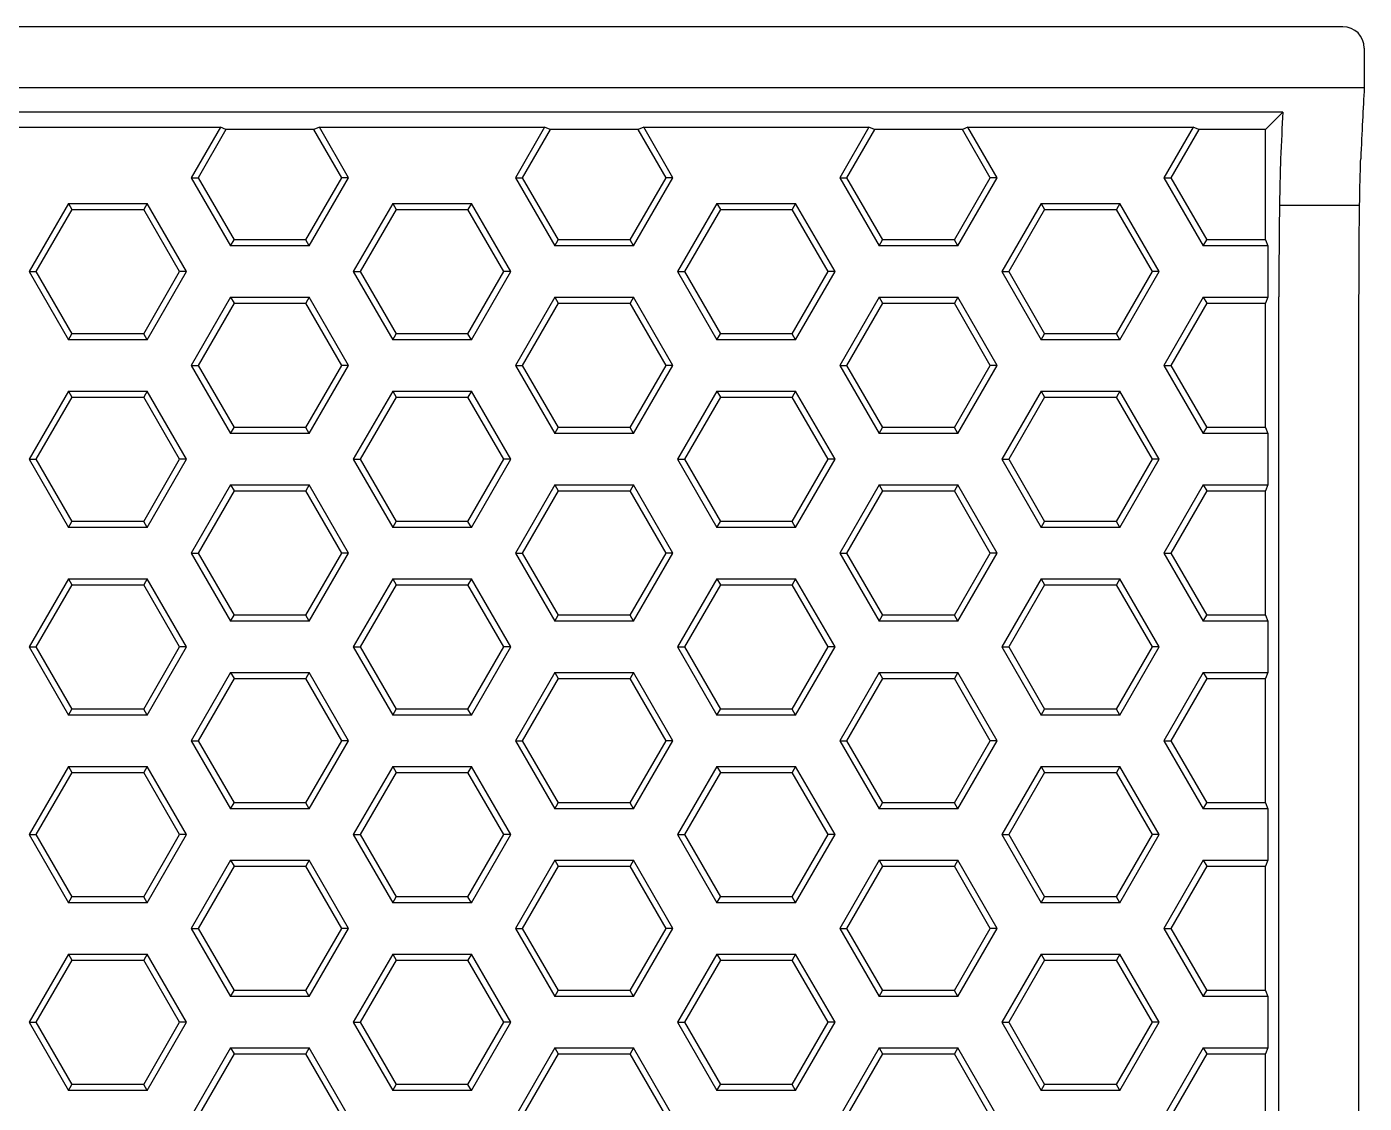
# Model space of a CAD drawing. Header units: inches. Extents: x 0.1 to 21.8, y 1.5 to 18.3.
# Drawn here: x 16.393 to 17.627, y 2.357 to 3.351 of the extents above; entities that cross this region are included whole.
import ezdxf

# ---------------------------------------------------------------- set-up
doc = ezdxf.new("R2010")
doc.units = ezdxf.units.IN
doc.header["$MEASUREMENT"] = 0
doc.layers.add('Honeycomb', color=7, linetype='Continuous', true_color=0xffffff)

msp = doc.modelspace()

# ---------------------------------------------------------------- linework, layer by layer
at = {"layer": 'Honeycomb', "color": 250, "linetype": 'Continuous'}
for p, q in [((17.607626, 3.350949), (5.753976, 3.350949)), ((17.627303, 3.331272), (17.627303, 3.294781)), ((5.734299, 3.294781), (17.627303, 3.294781)), ((17.55212, 3.27211), (16.25529, 3.27211)), ((17.55212, 3.27211), (17.536148, 3.256138)), ((16.364043, 3.258199), (16.571801, 3.258199)), ((16.571801, 3.258199), (16.54487, 3.211554)), ((16.576968, 3.256138), (16.551228, 3.211554)), ((16.576968, 3.256138), (16.571801, 3.258199)), ((16.658071, 3.256138), (16.576968, 3.256138)), ((16.663238, 3.258199), (16.658071, 3.256138)), ((16.683811, 3.211554), (16.658071, 3.256138)), ((16.690169, 3.211554), (16.663238, 3.258199)), ((16.663238, 3.258199), (16.870996, 3.258199)), ((16.870996, 3.258199), (16.844065, 3.211554)), ((16.876163, 3.256138), (16.850423, 3.211554)), ((16.876163, 3.256138), (16.870996, 3.258199)), ((16.957266, 3.256138), (16.876163, 3.256138)), ((16.962433, 3.258199), (16.957266, 3.256138)), ((16.983006, 3.211554), (16.957266, 3.256138)), ((16.989364, 3.211554), (16.962433, 3.258199)), ((16.962433, 3.258199), (17.170191, 3.258199)), ((17.170191, 3.258199), (17.14326, 3.211554)), ((17.175358, 3.256138), (17.149618, 3.211554)), ((17.175358, 3.256138), (17.170191, 3.258199)), ((17.256461, 3.256138), (17.175358, 3.256138)), ((17.261628, 3.258199), (17.256461, 3.256138)), ((17.282201, 3.211554), (17.256461, 3.256138)), ((17.288559, 3.211554), (17.261628, 3.258199)), ((17.261628, 3.258199), (17.469386, 3.258199)), ((17.469386, 3.258199), (17.442455, 3.211554)), ((17.474553, 3.256138), (17.448813, 3.211554)), ((17.474553, 3.256138), (17.469386, 3.258199)), ((17.536148, 3.256138), (17.474553, 3.256138)), ((17.536148, 3.154144), (17.536148, 3.256138)), ((16.54487, 3.211554), (16.581195, 3.148638)), ((16.54487, 3.211554), (16.551228, 3.211554)), ((16.551228, 3.211554), (16.584374, 3.154144)), ((16.650665, 3.154144), (16.683811, 3.211554)), ((16.653844, 3.148638), (16.690169, 3.211554)), ((16.690169, 3.211554), (16.683811, 3.211554)), ((16.844065, 3.211554), (16.88039, 3.148638)), ((16.844065, 3.211554), (16.850423, 3.211554)), ((16.850423, 3.211554), (16.883569, 3.154144)), ((16.949861, 3.154144), (16.983006, 3.211554)), ((16.953039, 3.148638), (16.989364, 3.211554)), ((16.989364, 3.211554), (16.983006, 3.211554)), ((17.14326, 3.211554), (17.179585, 3.148638)), ((17.14326, 3.211554), (17.149618, 3.211554)), ((17.149618, 3.211554), (17.182764, 3.154144)), ((17.249056, 3.154144), (17.282201, 3.211554)), ((17.252234, 3.148638), (17.288559, 3.211554)), ((17.288559, 3.211554), (17.282201, 3.211554)), ((17.442455, 3.211554), (17.47878, 3.148638)), ((17.442455, 3.211554), (17.448813, 3.211554)), ((17.448813, 3.211554), (17.481959, 3.154144)), ((16.431597, 3.187861), (16.395273, 3.124945)), ((16.431597, 3.187861), (16.434776, 3.182355)), ((16.431597, 3.187861), (16.504247, 3.187861)), ((16.504247, 3.187861), (16.501068, 3.182355)), ((16.540571, 3.124945), (16.504247, 3.187861)), ((16.730792, 3.187861), (16.694468, 3.124945)), ((16.730792, 3.187861), (16.733971, 3.182355)), ((16.730792, 3.187861), (16.803442, 3.187861)), ((16.803442, 3.187861), (16.800263, 3.182355)), ((16.839766, 3.124945), (16.803442, 3.187861)), ((17.029987, 3.187861), (16.993663, 3.124945)), ((17.029987, 3.187861), (17.033166, 3.182355)), ((17.029987, 3.187861), (17.102637, 3.187861)), ((17.102637, 3.187861), (17.099458, 3.182355)), ((17.138961, 3.124945), (17.102637, 3.187861)), ((17.329183, 3.187861), (17.292858, 3.124945)), ((17.329183, 3.187861), (17.332361, 3.182355)), ((17.329183, 3.187861), (17.401832, 3.187861)), ((17.401832, 3.187861), (17.398653, 3.182355)), ((17.438156, 3.124945), (17.401832, 3.187861)), ((17.623027, 3.185906), (17.549089, 3.185906)), ((16.434776, 3.182355), (16.40163, 3.124945)), ((16.434776, 3.182355), (16.501068, 3.182355)), ((16.534214, 3.124945), (16.501068, 3.182355)), ((16.733971, 3.182355), (16.700825, 3.124945)), ((16.733971, 3.182355), (16.800263, 3.182355)), ((16.833409, 3.124945), (16.800263, 3.182355)), ((17.033166, 3.182355), (17.00002, 3.124945)), ((17.033166, 3.182355), (17.099458, 3.182355)), ((17.132604, 3.124945), (17.099458, 3.182355)), ((17.332361, 3.182355), (17.299215, 3.124945)), ((17.332361, 3.182355), (17.398653, 3.182355)), ((17.431799, 3.124945), (17.398653, 3.182355)), ((16.581195, 3.148638), (16.584374, 3.154144)), ((16.653844, 3.148638), (16.581195, 3.148638)), ((16.650665, 3.154144), (16.584374, 3.154144)), ((16.653844, 3.148638), (16.650665, 3.154144)), ((16.88039, 3.148638), (16.883569, 3.154144)), ((16.953039, 3.148638), (16.88039, 3.148638)), ((16.949861, 3.154144), (16.883569, 3.154144)), ((16.953039, 3.148638), (16.949861, 3.154144)), ((17.179585, 3.148638), (17.182764, 3.154144)), ((17.252234, 3.148638), (17.179585, 3.148638)), ((17.249056, 3.154144), (17.182764, 3.154144)), ((17.252234, 3.148638), (17.249056, 3.154144)), ((17.47878, 3.148638), (17.481959, 3.154144)), ((17.53821, 3.148638), (17.47878, 3.148638)), ((17.536148, 3.154144), (17.481959, 3.154144)), ((17.536148, 3.154144), (17.53821, 3.148638)), ((17.53821, 3.148638), (17.53821, 3.101252)), ((16.395273, 3.124945), (16.431597, 3.062029)), ((16.395273, 3.124945), (16.40163, 3.124945)), ((16.40163, 3.124945), (16.434776, 3.067535)), ((16.501068, 3.067535), (16.534214, 3.124945)), ((16.504247, 3.062029), (16.540571, 3.124945)), ((16.540571, 3.124945), (16.534214, 3.124945)), ((16.694468, 3.124945), (16.730792, 3.062029)), ((16.694468, 3.124945), (16.700825, 3.124945)), ((16.700825, 3.124945), (16.733971, 3.067535)), ((16.800263, 3.067535), (16.833409, 3.124945)), ((16.803442, 3.062029), (16.839766, 3.124945)), ((16.839766, 3.124945), (16.833409, 3.124945)), ((16.993663, 3.124945), (17.029987, 3.062029)), ((16.993663, 3.124945), (17.00002, 3.124945)), ((17.00002, 3.124945), (17.033166, 3.067535)), ((17.099458, 3.067535), (17.132604, 3.124945)), ((17.102637, 3.062029), (17.138961, 3.124945)), ((17.138961, 3.124945), (17.132604, 3.124945)), ((17.292858, 3.124945), (17.329183, 3.062029)), ((17.292858, 3.124945), (17.299215, 3.124945)), ((17.299215, 3.124945), (17.332361, 3.067535)), ((17.398653, 3.067535), (17.431799, 3.124945)), ((17.401832, 3.062029), (17.438156, 3.124945)), ((17.438156, 3.124945), (17.431799, 3.124945)), ((16.581195, 3.101252), (16.54487, 3.038336)), ((16.581195, 3.101252), (16.584374, 3.095746)), ((16.581195, 3.101252), (16.653844, 3.101252)), ((16.653844, 3.101252), (16.650665, 3.095746)), ((16.690169, 3.038336), (16.653844, 3.101252)), ((16.88039, 3.101252), (16.844065, 3.038336)), ((16.88039, 3.101252), (16.883569, 3.095746)), ((16.88039, 3.101252), (16.953039, 3.101252)), ((16.953039, 3.101252), (16.949861, 3.095746)), ((16.989364, 3.038336), (16.953039, 3.101252)), ((17.179585, 3.101252), (17.14326, 3.038336)), ((17.179585, 3.101252), (17.182764, 3.095746)), ((17.179585, 3.101252), (17.252234, 3.101252)), ((17.252234, 3.101252), (17.249056, 3.095746)), ((17.288559, 3.038336), (17.252234, 3.101252)), ((17.47878, 3.101252), (17.442455, 3.038336)), ((17.47878, 3.101252), (17.481959, 3.095746)), ((17.47878, 3.101252), (17.53821, 3.101252)), ((17.53821, 3.101252), (17.536148, 3.095746)), ((17.548519, 1.762377), (17.548519, 3.101767)), ((17.622458, 1.762377), (17.622458, 3.101767)), ((16.584374, 3.095746), (16.551228, 3.038336)), ((16.584374, 3.095746), (16.650665, 3.095746)), ((16.683811, 3.038336), (16.650665, 3.095746)), ((16.883569, 3.095746), (16.850423, 3.038336)), ((16.883569, 3.095746), (16.949861, 3.095746)), ((16.983006, 3.038336), (16.949861, 3.095746)), ((17.182764, 3.095746), (17.149618, 3.038336)), ((17.182764, 3.095746), (17.249056, 3.095746)), ((17.282201, 3.038336), (17.249056, 3.095746)), ((17.481959, 3.095746), (17.448813, 3.038336)), ((17.481959, 3.095746), (17.536148, 3.095746)), ((17.536148, 2.980925), (17.536148, 3.095746)), ((16.431597, 3.062029), (16.434776, 3.067535)), ((16.504247, 3.062029), (16.431597, 3.062029)), ((16.501068, 3.067535), (16.434776, 3.067535)), ((16.504247, 3.062029), (16.501068, 3.067535)), ((16.730792, 3.062029), (16.733971, 3.067535)), ((16.803442, 3.062029), (16.730792, 3.062029)), ((16.800263, 3.067535), (16.733971, 3.067535)), ((16.803442, 3.062029), (16.800263, 3.067535)), ((17.029987, 3.062029), (17.033166, 3.067535)), ((17.102637, 3.062029), (17.029987, 3.062029)), ((17.099458, 3.067535), (17.033166, 3.067535)), ((17.102637, 3.062029), (17.099458, 3.067535)), ((17.329183, 3.062029), (17.332361, 3.067535)), ((17.401832, 3.062029), (17.329183, 3.062029)), ((17.398653, 3.067535), (17.332361, 3.067535)), ((17.401832, 3.062029), (17.398653, 3.067535)), ((16.54487, 3.038336), (16.581195, 2.97542)), ((16.54487, 3.038336), (16.551228, 3.038336)), ((16.551228, 3.038336), (16.584374, 2.980925)), ((16.650665, 2.980925), (16.683811, 3.038336)), ((16.653844, 2.97542), (16.690169, 3.038336)), ((16.690169, 3.038336), (16.683811, 3.038336)), ((16.844065, 3.038336), (16.88039, 2.97542)), ((16.844065, 3.038336), (16.850423, 3.038336)), ((16.850423, 3.038336), (16.883569, 2.980925)), ((16.949861, 2.980925), (16.983006, 3.038336)), ((16.953039, 2.97542), (16.989364, 3.038336)), ((16.989364, 3.038336), (16.983006, 3.038336)), ((17.14326, 3.038336), (17.179585, 2.97542)), ((17.14326, 3.038336), (17.149618, 3.038336)), ((17.149618, 3.038336), (17.182764, 2.980925)), ((17.249056, 2.980925), (17.282201, 3.038336)), ((17.252234, 2.97542), (17.288559, 3.038336)), ((17.288559, 3.038336), (17.282201, 3.038336)), ((17.442455, 3.038336), (17.47878, 2.97542)), ((17.442455, 3.038336), (17.448813, 3.038336)), ((17.448813, 3.038336), (17.481959, 2.980925)), ((16.431597, 3.014643), (16.395273, 2.951727)), ((16.431597, 3.014643), (16.434776, 3.009137)), ((16.431597, 3.014643), (16.504247, 3.014643)), ((16.504247, 3.014643), (16.501068, 3.009137)), ((16.540571, 2.951727), (16.504247, 3.014643)), ((16.730792, 3.014643), (16.694468, 2.951727)), ((16.730792, 3.014643), (16.733971, 3.009137)), ((16.730792, 3.014643), (16.803442, 3.014643)), ((16.803442, 3.014643), (16.800263, 3.009137)), ((16.839766, 2.951727), (16.803442, 3.014643)), ((17.029987, 3.014643), (16.993663, 2.951727)), ((17.029987, 3.014643), (17.033166, 3.009137)), ((17.029987, 3.014643), (17.102637, 3.014643)), ((17.102637, 3.014643), (17.099458, 3.009137)), ((17.138961, 2.951727), (17.102637, 3.014643)), ((17.329183, 3.014643), (17.292858, 2.951727)), ((17.329183, 3.014643), (17.332361, 3.009137)), ((17.329183, 3.014643), (17.401832, 3.014643)), ((17.401832, 3.014643), (17.398653, 3.009137)), ((17.438156, 2.951727), (17.401832, 3.014643)), ((16.434776, 3.009137), (16.40163, 2.951727)), ((16.434776, 3.009137), (16.501068, 3.009137)), ((16.534214, 2.951727), (16.501068, 3.009137)), ((16.733971, 3.009137), (16.700825, 2.951727)), ((16.733971, 3.009137), (16.800263, 3.009137)), ((16.833409, 2.951727), (16.800263, 3.009137)), ((17.033166, 3.009137), (17.00002, 2.951727)), ((17.033166, 3.009137), (17.099458, 3.009137)), ((17.132604, 2.951727), (17.099458, 3.009137)), ((17.332361, 3.009137), (17.299215, 2.951727)), ((17.332361, 3.009137), (17.398653, 3.009137)), ((17.431799, 2.951727), (17.398653, 3.009137)), ((16.581195, 2.97542), (16.584374, 2.980925)), ((16.653844, 2.97542), (16.581195, 2.97542)), ((16.650665, 2.980925), (16.584374, 2.980925)), ((16.653844, 2.97542), (16.650665, 2.980925)), ((16.88039, 2.97542), (16.883569, 2.980925)), ((16.953039, 2.97542), (16.88039, 2.97542)), ((16.949861, 2.980925), (16.883569, 2.980925)), ((16.953039, 2.97542), (16.949861, 2.980925)), ((17.179585, 2.97542), (17.182764, 2.980925)), ((17.252234, 2.97542), (17.179585, 2.97542)), ((17.249056, 2.980925), (17.182764, 2.980925)), ((17.252234, 2.97542), (17.249056, 2.980925)), ((17.47878, 2.97542), (17.481959, 2.980925)), ((17.53821, 2.97542), (17.47878, 2.97542)), ((17.536148, 2.980925), (17.481959, 2.980925)), ((17.536148, 2.980925), (17.53821, 2.97542)), ((17.53821, 2.97542), (17.53821, 2.928034)), ((16.395273, 2.951727), (16.431597, 2.888811)), ((16.395273, 2.951727), (16.40163, 2.951727)), ((16.40163, 2.951727), (16.434776, 2.894316)), ((16.501068, 2.894316), (16.534214, 2.951727)), ((16.504247, 2.888811), (16.540571, 2.951727)), ((16.540571, 2.951727), (16.534214, 2.951727)), ((16.694468, 2.951727), (16.730792, 2.888811)), ((16.694468, 2.951727), (16.700825, 2.951727)), ((16.700825, 2.951727), (16.733971, 2.894316)), ((16.800263, 2.894316), (16.833409, 2.951727)), ((16.803442, 2.888811), (16.839766, 2.951727)), ((16.839766, 2.951727), (16.833409, 2.951727)), ((16.993663, 2.951727), (17.029987, 2.888811)), ((16.993663, 2.951727), (17.00002, 2.951727)), ((17.00002, 2.951727), (17.033166, 2.894316)), ((17.099458, 2.894316), (17.132604, 2.951727)), ((17.102637, 2.888811), (17.138961, 2.951727)), ((17.138961, 2.951727), (17.132604, 2.951727)), ((17.292858, 2.951727), (17.329183, 2.888811)), ((17.292858, 2.951727), (17.299215, 2.951727)), ((17.299215, 2.951727), (17.332361, 2.894316)), ((17.398653, 2.894316), (17.431799, 2.951727)), ((17.401832, 2.888811), (17.438156, 2.951727)), ((17.438156, 2.951727), (17.431799, 2.951727)), ((16.581195, 2.928034), (16.54487, 2.865118)), ((16.581195, 2.928034), (16.584374, 2.922528)), ((16.581195, 2.928034), (16.653844, 2.928034)), ((16.653844, 2.928034), (16.650665, 2.922528)), ((16.690169, 2.865118), (16.653844, 2.928034)), ((16.88039, 2.928034), (16.844065, 2.865118)), ((16.88039, 2.928034), (16.883569, 2.922528)), ((16.88039, 2.928034), (16.953039, 2.928034)), ((16.953039, 2.928034), (16.949861, 2.922528)), ((16.989364, 2.865118), (16.953039, 2.928034)), ((17.179585, 2.928034), (17.14326, 2.865118)), ((17.179585, 2.928034), (17.182764, 2.922528)), ((17.179585, 2.928034), (17.252234, 2.928034)), ((17.252234, 2.928034), (17.249056, 2.922528)), ((17.288559, 2.865118), (17.252234, 2.928034)), ((17.47878, 2.928034), (17.442455, 2.865118)), ((17.47878, 2.928034), (17.481959, 2.922528)), ((17.47878, 2.928034), (17.53821, 2.928034)), ((17.53821, 2.928034), (17.536148, 2.922528)), ((16.584374, 2.922528), (16.551228, 2.865118)), ((16.584374, 2.922528), (16.650665, 2.922528)), ((16.683811, 2.865118), (16.650665, 2.922528)), ((16.883569, 2.922528), (16.850423, 2.865118)), ((16.883569, 2.922528), (16.949861, 2.922528)), ((16.983006, 2.865118), (16.949861, 2.922528)), ((17.182764, 2.922528), (17.149618, 2.865118)), ((17.182764, 2.922528), (17.249056, 2.922528)), ((17.282201, 2.865118), (17.249056, 2.922528)), ((17.481959, 2.922528), (17.448813, 2.865118)), ((17.481959, 2.922528), (17.536148, 2.922528)), ((17.536148, 2.807707), (17.536148, 2.922528)), ((16.431597, 2.888811), (16.434776, 2.894316)), ((16.504247, 2.888811), (16.431597, 2.888811)), ((16.501068, 2.894316), (16.434776, 2.894316)), ((16.504247, 2.888811), (16.501068, 2.894316)), ((16.730792, 2.888811), (16.733971, 2.894316)), ((16.803442, 2.888811), (16.730792, 2.888811)), ((16.800263, 2.894316), (16.733971, 2.894316)), ((16.803442, 2.888811), (16.800263, 2.894316)), ((17.029987, 2.888811), (17.033166, 2.894316)), ((17.102637, 2.888811), (17.029987, 2.888811)), ((17.099458, 2.894316), (17.033166, 2.894316)), ((17.102637, 2.888811), (17.099458, 2.894316)), ((17.329183, 2.888811), (17.332361, 2.894316)), ((17.401832, 2.888811), (17.329183, 2.888811)), ((17.398653, 2.894316), (17.332361, 2.894316)), ((17.401832, 2.888811), (17.398653, 2.894316)), ((16.54487, 2.865118), (16.581195, 2.802202)), ((16.54487, 2.865118), (16.551228, 2.865118)), ((16.551228, 2.865118), (16.584374, 2.807707)), ((16.650665, 2.807707), (16.683811, 2.865118)), ((16.653844, 2.802202), (16.690169, 2.865118)), ((16.690169, 2.865118), (16.683811, 2.865118)), ((16.844065, 2.865118), (16.88039, 2.802202)), ((16.844065, 2.865118), (16.850423, 2.865118)), ((16.850423, 2.865118), (16.883569, 2.807707)), ((16.949861, 2.807707), (16.983006, 2.865118)), ((16.953039, 2.802202), (16.989364, 2.865118)), ((16.989364, 2.865118), (16.983006, 2.865118)), ((17.14326, 2.865118), (17.179585, 2.802202)), ((17.14326, 2.865118), (17.149618, 2.865118)), ((17.149618, 2.865118), (17.182764, 2.807707)), ((17.249056, 2.807707), (17.282201, 2.865118)), ((17.252234, 2.802202), (17.288559, 2.865118)), ((17.288559, 2.865118), (17.282201, 2.865118)), ((17.442455, 2.865118), (17.47878, 2.802202)), ((17.442455, 2.865118), (17.448813, 2.865118)), ((17.448813, 2.865118), (17.481959, 2.807707)), ((16.431597, 2.841425), (16.395273, 2.778509)), ((16.431597, 2.841425), (16.434776, 2.835919)), ((16.431597, 2.841425), (16.504247, 2.841425)), ((16.504247, 2.841425), (16.501068, 2.835919)), ((16.540571, 2.778509), (16.504247, 2.841425)), ((16.730792, 2.841425), (16.694468, 2.778509)), ((16.730792, 2.841425), (16.733971, 2.835919)), ((16.730792, 2.841425), (16.803442, 2.841425)), ((16.803442, 2.841425), (16.800263, 2.835919)), ((16.839766, 2.778509), (16.803442, 2.841425)), ((17.029987, 2.841425), (16.993663, 2.778509)), ((17.029987, 2.841425), (17.033166, 2.835919)), ((17.029987, 2.841425), (17.102637, 2.841425)), ((17.102637, 2.841425), (17.099458, 2.835919)), ((17.138961, 2.778509), (17.102637, 2.841425)), ((17.329183, 2.841425), (17.292858, 2.778509)), ((17.329183, 2.841425), (17.332361, 2.835919)), ((17.329183, 2.841425), (17.401832, 2.841425)), ((17.401832, 2.841425), (17.398653, 2.835919)), ((17.438156, 2.778509), (17.401832, 2.841425)), ((16.434776, 2.835919), (16.40163, 2.778509)), ((16.434776, 2.835919), (16.501068, 2.835919)), ((16.534214, 2.778509), (16.501068, 2.835919)), ((16.733971, 2.835919), (16.700825, 2.778509)), ((16.733971, 2.835919), (16.800263, 2.835919)), ((16.833409, 2.778509), (16.800263, 2.835919)), ((17.033166, 2.835919), (17.00002, 2.778509)), ((17.033166, 2.835919), (17.099458, 2.835919)), ((17.132604, 2.778509), (17.099458, 2.835919)), ((17.332361, 2.835919), (17.299215, 2.778509)), ((17.332361, 2.835919), (17.398653, 2.835919)), ((17.431799, 2.778509), (17.398653, 2.835919)), ((16.581195, 2.802202), (16.584374, 2.807707)), ((16.653844, 2.802202), (16.581195, 2.802202)), ((16.650665, 2.807707), (16.584374, 2.807707)), ((16.653844, 2.802202), (16.650665, 2.807707)), ((16.88039, 2.802202), (16.883569, 2.807707)), ((16.953039, 2.802202), (16.88039, 2.802202)), ((16.949861, 2.807707), (16.883569, 2.807707)), ((16.953039, 2.802202), (16.949861, 2.807707)), ((17.179585, 2.802202), (17.182764, 2.807707)), ((17.252234, 2.802202), (17.179585, 2.802202)), ((17.249056, 2.807707), (17.182764, 2.807707)), ((17.252234, 2.802202), (17.249056, 2.807707)), ((17.47878, 2.802202), (17.481959, 2.807707)), ((17.53821, 2.802202), (17.47878, 2.802202)), ((17.536148, 2.807707), (17.481959, 2.807707)), ((17.536148, 2.807707), (17.53821, 2.802202)), ((17.53821, 2.802202), (17.53821, 2.754816)), ((16.395273, 2.778509), (16.431597, 2.715592)), ((16.395273, 2.778509), (16.40163, 2.778509)), ((16.40163, 2.778509), (16.434776, 2.721098)), ((16.501068, 2.721098), (16.534214, 2.778509)), ((16.504247, 2.715592), (16.540571, 2.778509)), ((16.540571, 2.778509), (16.534214, 2.778509)), ((16.694468, 2.778509), (16.730792, 2.715592)), ((16.694468, 2.778509), (16.700825, 2.778509)), ((16.700825, 2.778509), (16.733971, 2.721098)), ((16.800263, 2.721098), (16.833409, 2.778509)), ((16.803442, 2.715592), (16.839766, 2.778509)), ((16.839766, 2.778509), (16.833409, 2.778509)), ((16.993663, 2.778509), (17.029987, 2.715592)), ((16.993663, 2.778509), (17.00002, 2.778509)), ((17.00002, 2.778509), (17.033166, 2.721098)), ((17.099458, 2.721098), (17.132604, 2.778509)), ((17.102637, 2.715592), (17.138961, 2.778509)), ((17.138961, 2.778509), (17.132604, 2.778509)), ((17.292858, 2.778509), (17.329183, 2.715592)), ((17.292858, 2.778509), (17.299215, 2.778509)), ((17.299215, 2.778509), (17.332361, 2.721098)), ((17.398653, 2.721098), (17.431799, 2.778509)), ((17.401832, 2.715592), (17.438156, 2.778509)), ((17.438156, 2.778509), (17.431799, 2.778509)), ((16.581195, 2.754816), (16.54487, 2.691899)), ((16.581195, 2.754816), (16.584374, 2.74931)), ((16.581195, 2.754816), (16.653844, 2.754816)), ((16.653844, 2.754816), (16.650665, 2.74931)), ((16.690169, 2.691899), (16.653844, 2.754816)), ((16.88039, 2.754816), (16.844065, 2.691899)), ((16.88039, 2.754816), (16.883569, 2.74931)), ((16.88039, 2.754816), (16.953039, 2.754816)), ((16.953039, 2.754816), (16.949861, 2.74931)), ((16.989364, 2.691899), (16.953039, 2.754816)), ((17.179585, 2.754816), (17.14326, 2.691899)), ((17.179585, 2.754816), (17.182764, 2.74931)), ((17.179585, 2.754816), (17.252234, 2.754816)), ((17.252234, 2.754816), (17.249056, 2.74931)), ((17.288559, 2.691899), (17.252234, 2.754816)), ((17.47878, 2.754816), (17.442455, 2.691899)), ((17.47878, 2.754816), (17.481959, 2.74931)), ((17.47878, 2.754816), (17.53821, 2.754816)), ((17.53821, 2.754816), (17.536148, 2.74931)), ((16.584374, 2.74931), (16.551228, 2.691899)), ((16.584374, 2.74931), (16.650665, 2.74931)), ((16.683811, 2.691899), (16.650665, 2.74931)), ((16.883569, 2.74931), (16.850423, 2.691899)), ((16.883569, 2.74931), (16.949861, 2.74931)), ((16.983006, 2.691899), (16.949861, 2.74931)), ((17.182764, 2.74931), (17.149618, 2.691899)), ((17.182764, 2.74931), (17.249056, 2.74931)), ((17.282201, 2.691899), (17.249056, 2.74931)), ((17.481959, 2.74931), (17.448813, 2.691899)), ((17.481959, 2.74931), (17.536148, 2.74931)), ((17.536148, 2.634489), (17.536148, 2.74931)), ((16.431597, 2.715592), (16.434776, 2.721098)), ((16.504247, 2.715592), (16.431597, 2.715592)), ((16.501068, 2.721098), (16.434776, 2.721098)), ((16.504247, 2.715592), (16.501068, 2.721098)), ((16.730792, 2.715592), (16.733971, 2.721098)), ((16.803442, 2.715592), (16.730792, 2.715592)), ((16.800263, 2.721098), (16.733971, 2.721098)), ((16.803442, 2.715592), (16.800263, 2.721098)), ((17.029987, 2.715592), (17.033166, 2.721098)), ((17.102637, 2.715592), (17.029987, 2.715592)), ((17.099458, 2.721098), (17.033166, 2.721098)), ((17.102637, 2.715592), (17.099458, 2.721098)), ((17.329183, 2.715592), (17.332361, 2.721098)), ((17.401832, 2.715592), (17.329183, 2.715592)), ((17.398653, 2.721098), (17.332361, 2.721098)), ((17.401832, 2.715592), (17.398653, 2.721098)), ((16.54487, 2.691899), (16.581195, 2.628983)), ((16.54487, 2.691899), (16.551228, 2.691899)), ((16.551228, 2.691899), (16.584374, 2.634489)), ((16.650665, 2.634489), (16.683811, 2.691899)), ((16.653844, 2.628983), (16.690169, 2.691899)), ((16.690169, 2.691899), (16.683811, 2.691899)), ((16.844065, 2.691899), (16.88039, 2.628983)), ((16.844065, 2.691899), (16.850423, 2.691899)), ((16.850423, 2.691899), (16.883569, 2.634489)), ((16.949861, 2.634489), (16.983006, 2.691899)), ((16.953039, 2.628983), (16.989364, 2.691899)), ((16.989364, 2.691899), (16.983006, 2.691899)), ((17.14326, 2.691899), (17.179585, 2.628983)), ((17.14326, 2.691899), (17.149618, 2.691899)), ((17.149618, 2.691899), (17.182764, 2.634489)), ((17.249056, 2.634489), (17.282201, 2.691899)), ((17.252234, 2.628983), (17.288559, 2.691899)), ((17.288559, 2.691899), (17.282201, 2.691899)), ((17.442455, 2.691899), (17.47878, 2.628983)), ((17.442455, 2.691899), (17.448813, 2.691899)), ((17.448813, 2.691899), (17.481959, 2.634489)), ((16.431597, 2.668206), (16.395273, 2.60529)), ((16.431597, 2.668206), (16.434776, 2.662701)), ((16.431597, 2.668206), (16.504247, 2.668206)), ((16.504247, 2.668206), (16.501068, 2.662701)), ((16.540571, 2.60529), (16.504247, 2.668206)), ((16.730792, 2.668206), (16.694468, 2.60529)), ((16.730792, 2.668206), (16.733971, 2.662701)), ((16.730792, 2.668206), (16.803442, 2.668206)), ((16.803442, 2.668206), (16.800263, 2.662701)), ((16.839766, 2.60529), (16.803442, 2.668206)), ((17.029987, 2.668206), (16.993663, 2.60529)), ((17.029987, 2.668206), (17.033166, 2.662701)), ((17.029987, 2.668206), (17.102637, 2.668206)), ((17.102637, 2.668206), (17.099458, 2.662701)), ((17.138961, 2.60529), (17.102637, 2.668206)), ((17.329183, 2.668206), (17.292858, 2.60529)), ((17.329183, 2.668206), (17.332361, 2.662701)), ((17.329183, 2.668206), (17.401832, 2.668206)), ((17.401832, 2.668206), (17.398653, 2.662701)), ((17.438156, 2.60529), (17.401832, 2.668206)), ((16.434776, 2.662701), (16.40163, 2.60529)), ((16.434776, 2.662701), (16.501068, 2.662701)), ((16.534214, 2.60529), (16.501068, 2.662701)), ((16.733971, 2.662701), (16.700825, 2.60529)), ((16.733971, 2.662701), (16.800263, 2.662701)), ((16.833409, 2.60529), (16.800263, 2.662701)), ((17.033166, 2.662701), (17.00002, 2.60529)), ((17.033166, 2.662701), (17.099458, 2.662701)), ((17.132604, 2.60529), (17.099458, 2.662701)), ((17.332361, 2.662701), (17.299215, 2.60529)), ((17.332361, 2.662701), (17.398653, 2.662701)), ((17.431799, 2.60529), (17.398653, 2.662701)), ((16.581195, 2.628983), (16.584374, 2.634489)), ((16.653844, 2.628983), (16.581195, 2.628983)), ((16.650665, 2.634489), (16.584374, 2.634489)), ((16.653844, 2.628983), (16.650665, 2.634489)), ((16.88039, 2.628983), (16.883569, 2.634489)), ((16.953039, 2.628983), (16.88039, 2.628983)), ((16.949861, 2.634489), (16.883569, 2.634489)), ((16.953039, 2.628983), (16.949861, 2.634489)), ((17.179585, 2.628983), (17.182764, 2.634489)), ((17.252234, 2.628983), (17.179585, 2.628983)), ((17.249056, 2.634489), (17.182764, 2.634489)), ((17.252234, 2.628983), (17.249056, 2.634489)), ((17.47878, 2.628983), (17.481959, 2.634489)), ((17.53821, 2.628983), (17.47878, 2.628983)), ((17.536148, 2.634489), (17.481959, 2.634489)), ((17.536148, 2.634489), (17.53821, 2.628983)), ((17.53821, 2.628983), (17.53821, 2.581597)), ((16.395273, 2.60529), (16.431597, 2.542374)), ((16.395273, 2.60529), (16.40163, 2.60529)), ((16.40163, 2.60529), (16.434776, 2.54788)), ((16.501068, 2.54788), (16.534214, 2.60529)), ((16.504247, 2.542374), (16.540571, 2.60529)), ((16.540571, 2.60529), (16.534214, 2.60529)), ((16.694468, 2.60529), (16.730792, 2.542374)), ((16.694468, 2.60529), (16.700825, 2.60529)), ((16.700825, 2.60529), (16.733971, 2.54788)), ((16.800263, 2.54788), (16.833409, 2.60529)), ((16.803442, 2.542374), (16.839766, 2.60529)), ((16.839766, 2.60529), (16.833409, 2.60529)), ((16.993663, 2.60529), (17.029987, 2.542374)), ((16.993663, 2.60529), (17.00002, 2.60529)), ((17.00002, 2.60529), (17.033166, 2.54788)), ((17.099458, 2.54788), (17.132604, 2.60529)), ((17.102637, 2.542374), (17.138961, 2.60529)), ((17.138961, 2.60529), (17.132604, 2.60529)), ((17.292858, 2.60529), (17.329183, 2.542374)), ((17.292858, 2.60529), (17.299215, 2.60529)), ((17.299215, 2.60529), (17.332361, 2.54788)), ((17.398653, 2.54788), (17.431799, 2.60529)), ((17.401832, 2.542374), (17.438156, 2.60529)), ((17.438156, 2.60529), (17.431799, 2.60529)), ((16.581195, 2.581597), (16.54487, 2.518681)), ((16.581195, 2.581597), (16.584374, 2.576092)), ((16.581195, 2.581597), (16.653844, 2.581597)), ((16.653844, 2.581597), (16.650665, 2.576092)), ((16.690169, 2.518681), (16.653844, 2.581597)), ((16.88039, 2.581597), (16.844065, 2.518681)), ((16.88039, 2.581597), (16.883569, 2.576092)), ((16.88039, 2.581597), (16.953039, 2.581597)), ((16.953039, 2.581597), (16.949861, 2.576092)), ((16.989364, 2.518681), (16.953039, 2.581597)), ((17.179585, 2.581597), (17.14326, 2.518681)), ((17.179585, 2.581597), (17.182764, 2.576092)), ((17.179585, 2.581597), (17.252234, 2.581597)), ((17.252234, 2.581597), (17.249056, 2.576092)), ((17.288559, 2.518681), (17.252234, 2.581597)), ((17.47878, 2.581597), (17.442455, 2.518681)), ((17.47878, 2.581597), (17.481959, 2.576092)), ((17.47878, 2.581597), (17.53821, 2.581597)), ((17.53821, 2.581597), (17.536148, 2.576092)), ((16.584374, 2.576092), (16.551228, 2.518681)), ((16.584374, 2.576092), (16.650665, 2.576092)), ((16.683811, 2.518681), (16.650665, 2.576092)), ((16.883569, 2.576092), (16.850423, 2.518681)), ((16.883569, 2.576092), (16.949861, 2.576092)), ((16.983006, 2.518681), (16.949861, 2.576092)), ((17.182764, 2.576092), (17.149618, 2.518681)), ((17.182764, 2.576092), (17.249056, 2.576092)), ((17.282201, 2.518681), (17.249056, 2.576092)), ((17.481959, 2.576092), (17.448813, 2.518681)), ((17.481959, 2.576092), (17.536148, 2.576092)), ((17.536148, 2.461271), (17.536148, 2.576092)), ((16.431597, 2.542374), (16.434776, 2.54788)), ((16.501068, 2.54788), (16.434776, 2.54788)), ((16.504247, 2.542374), (16.501068, 2.54788)), ((16.730792, 2.542374), (16.733971, 2.54788)), ((16.800263, 2.54788), (16.733971, 2.54788)), ((16.803442, 2.542374), (16.800263, 2.54788)), ((17.029987, 2.542374), (17.033166, 2.54788)), ((17.099458, 2.54788), (17.033166, 2.54788)), ((17.102637, 2.542374), (17.099458, 2.54788)), ((17.329183, 2.542374), (17.332361, 2.54788)), ((17.398653, 2.54788), (17.332361, 2.54788)), ((17.401832, 2.542374), (17.398653, 2.54788)), ((16.504247, 2.542374), (16.431597, 2.542374)), ((16.803442, 2.542374), (16.730792, 2.542374)), ((17.102637, 2.542374), (17.029987, 2.542374)), ((17.401832, 2.542374), (17.329183, 2.542374)), ((16.54487, 2.518681), (16.581195, 2.455765)), ((16.54487, 2.518681), (16.551228, 2.518681)), ((16.551228, 2.518681), (16.584374, 2.461271)), ((16.650665, 2.461271), (16.683811, 2.518681)), ((16.653844, 2.455765), (16.690169, 2.518681)), ((16.690169, 2.518681), (16.683811, 2.518681)), ((16.844065, 2.518681), (16.88039, 2.455765)), ((16.844065, 2.518681), (16.850423, 2.518681)), ((16.850423, 2.518681), (16.883569, 2.461271)), ((16.949861, 2.461271), (16.983006, 2.518681)), ((16.953039, 2.455765), (16.989364, 2.518681)), ((16.989364, 2.518681), (16.983006, 2.518681)), ((17.14326, 2.518681), (17.179585, 2.455765)), ((17.14326, 2.518681), (17.149618, 2.518681)), ((17.149618, 2.518681), (17.182764, 2.461271)), ((17.249056, 2.461271), (17.282201, 2.518681)), ((17.252234, 2.455765), (17.288559, 2.518681)), ((17.288559, 2.518681), (17.282201, 2.518681)), ((17.442455, 2.518681), (17.47878, 2.455765)), ((17.442455, 2.518681), (17.448813, 2.518681)), ((17.448813, 2.518681), (17.481959, 2.461271)), ((16.431597, 2.494988), (16.395273, 2.432072)), ((16.431597, 2.494988), (16.434776, 2.489483)), ((16.431597, 2.494988), (16.504247, 2.494988)), ((16.504247, 2.494988), (16.501068, 2.489483)), ((16.540571, 2.432072), (16.504247, 2.494988)), ((16.730792, 2.494988), (16.694468, 2.432072)), ((16.730792, 2.494988), (16.733971, 2.489483)), ((16.730792, 2.494988), (16.803442, 2.494988)), ((16.803442, 2.494988), (16.800263, 2.489483)), ((16.839766, 2.432072), (16.803442, 2.494988)), ((17.029987, 2.494988), (16.993663, 2.432072)), ((17.029987, 2.494988), (17.033166, 2.489483)), ((17.029987, 2.494988), (17.102637, 2.494988)), ((17.102637, 2.494988), (17.099458, 2.489483)), ((17.138961, 2.432072), (17.102637, 2.494988)), ((17.329183, 2.494988), (17.292858, 2.432072)), ((17.329183, 2.494988), (17.332361, 2.489483)), ((17.329183, 2.494988), (17.401832, 2.494988)), ((17.401832, 2.494988), (17.398653, 2.489483)), ((17.438156, 2.432072), (17.401832, 2.494988)), ((16.434776, 2.489483), (16.40163, 2.432072)), ((16.434776, 2.489483), (16.501068, 2.489483)), ((16.534214, 2.432072), (16.501068, 2.489483)), ((16.733971, 2.489483), (16.700825, 2.432072)), ((16.733971, 2.489483), (16.800263, 2.489483)), ((16.833409, 2.432072), (16.800263, 2.489483)), ((17.033166, 2.489483), (17.00002, 2.432072)), ((17.033166, 2.489483), (17.099458, 2.489483)), ((17.132604, 2.432072), (17.099458, 2.489483)), ((17.332361, 2.489483), (17.299215, 2.432072)), ((17.332361, 2.489483), (17.398653, 2.489483)), ((17.431799, 2.432072), (17.398653, 2.489483)), ((16.581195, 2.455765), (16.584374, 2.461271)), ((16.650665, 2.461271), (16.584374, 2.461271)), ((16.653844, 2.455765), (16.650665, 2.461271)), ((16.88039, 2.455765), (16.883569, 2.461271)), ((16.949861, 2.461271), (16.883569, 2.461271)), ((16.953039, 2.455765), (16.949861, 2.461271)), ((17.179585, 2.455765), (17.182764, 2.461271)), ((17.249056, 2.461271), (17.182764, 2.461271)), ((17.252234, 2.455765), (17.249056, 2.461271)), ((17.47878, 2.455765), (17.481959, 2.461271)), ((17.536148, 2.461271), (17.481959, 2.461271)), ((17.536148, 2.461271), (17.53821, 2.455765)), ((16.653844, 2.455765), (16.581195, 2.455765)), ((16.953039, 2.455765), (16.88039, 2.455765)), ((17.252234, 2.455765), (17.179585, 2.455765)), ((17.53821, 2.455765), (17.47878, 2.455765)), ((17.53821, 2.455765), (17.53821, 2.408379)), ((16.395273, 2.432072), (16.431597, 2.369156)), ((16.395273, 2.432072), (16.40163, 2.432072)), ((16.40163, 2.432072), (16.434776, 2.374662)), ((16.501068, 2.374662), (16.534214, 2.432072)), ((16.504247, 2.369156), (16.540571, 2.432072)), ((16.540571, 2.432072), (16.534214, 2.432072)), ((16.694468, 2.432072), (16.730792, 2.369156)), ((16.694468, 2.432072), (16.700825, 2.432072)), ((16.700825, 2.432072), (16.733971, 2.374662)), ((16.800263, 2.374662), (16.833409, 2.432072)), ((16.803442, 2.369156), (16.839766, 2.432072)), ((16.839766, 2.432072), (16.833409, 2.432072)), ((16.993663, 2.432072), (17.029987, 2.369156)), ((16.993663, 2.432072), (17.00002, 2.432072)), ((17.00002, 2.432072), (17.033166, 2.374662)), ((17.099458, 2.374662), (17.132604, 2.432072)), ((17.102637, 2.369156), (17.138961, 2.432072)), ((17.138961, 2.432072), (17.132604, 2.432072)), ((17.292858, 2.432072), (17.329183, 2.369156)), ((17.292858, 2.432072), (17.299215, 2.432072)), ((17.299215, 2.432072), (17.332361, 2.374662)), ((17.398653, 2.374662), (17.431799, 2.432072)), ((17.401832, 2.369156), (17.438156, 2.432072)), ((17.438156, 2.432072), (17.431799, 2.432072)), ((16.581195, 2.408379), (16.54487, 2.345463)), ((16.581195, 2.408379), (16.584374, 2.402873)), ((16.581195, 2.408379), (16.653844, 2.408379)), ((16.653844, 2.408379), (16.650665, 2.402873)), ((16.690169, 2.345463), (16.653844, 2.408379)), ((16.88039, 2.408379), (16.844065, 2.345463)), ((16.88039, 2.408379), (16.883569, 2.402873)), ((16.88039, 2.408379), (16.953039, 2.408379)), ((16.953039, 2.408379), (16.949861, 2.402873)), ((16.989364, 2.345463), (16.953039, 2.408379)), ((17.179585, 2.408379), (17.14326, 2.345463)), ((17.179585, 2.408379), (17.182764, 2.402873)), ((17.179585, 2.408379), (17.252234, 2.408379)), ((17.252234, 2.408379), (17.249056, 2.402873)), ((17.288559, 2.345463), (17.252234, 2.408379)), ((17.47878, 2.408379), (17.442455, 2.345463)), ((17.47878, 2.408379), (17.481959, 2.402873)), ((17.47878, 2.408379), (17.53821, 2.408379)), ((17.53821, 2.408379), (17.536148, 2.402873)), ((16.584374, 2.402873), (16.551228, 2.345463)), ((16.584374, 2.402873), (16.650665, 2.402873)), ((16.683811, 2.345463), (16.650665, 2.402873)), ((16.883569, 2.402873), (16.850423, 2.345463)), ((16.883569, 2.402873), (16.949861, 2.402873)), ((16.983006, 2.345463), (16.949861, 2.402873)), ((17.182764, 2.402873), (17.149618, 2.345463)), ((17.182764, 2.402873), (17.249056, 2.402873)), ((17.282201, 2.345463), (17.249056, 2.402873)), ((17.481959, 2.402873), (17.448813, 2.345463)), ((17.481959, 2.402873), (17.536148, 2.402873)), ((17.536148, 2.288053), (17.536148, 2.402873)), ((16.431597, 2.369156), (16.434776, 2.374662)), ((16.501068, 2.374662), (16.434776, 2.374662)), ((16.504247, 2.369156), (16.501068, 2.374662)), ((16.730792, 2.369156), (16.733971, 2.374662)), ((16.800263, 2.374662), (16.733971, 2.374662)), ((16.803442, 2.369156), (16.800263, 2.374662)), ((17.029987, 2.369156), (17.033166, 2.374662)), ((17.099458, 2.374662), (17.033166, 2.374662)), ((17.102637, 2.369156), (17.099458, 2.374662)), ((17.329183, 2.369156), (17.332361, 2.374662)), ((17.398653, 2.374662), (17.332361, 2.374662)), ((17.401832, 2.369156), (17.398653, 2.374662)), ((16.504247, 2.369156), (16.431597, 2.369156)), ((16.803442, 2.369156), (16.730792, 2.369156)), ((17.102637, 2.369156), (17.029987, 2.369156)), ((17.401832, 2.369156), (17.329183, 2.369156))]:
    msp.add_line(p, q, dxfattribs=at)
for centre, major_axis, ratio, start_param, end_param in [((17.607612, 3.331259), (-0.013928, -0.013928), 0.999315, 2.35653711, 3.9266482), ((17.637231, 2.438819), (0, -0.936166), 0.02618592, 3.55854238, 3.70775658), ((17.563292, 2.438818), (0, -0.936166), 0.02618592, 3.61480103, 3.70775656)]:
    msp.add_ellipse(centre, major_axis=major_axis, ratio=ratio, start_param=start_param, end_param=end_param, dxfattribs=at)
for points, knots in [([(17.550143, 3.228909), (17.550006, 3.225591), (17.549877, 3.221802), (17.549638, 3.213615), (17.549528, 3.209196), (17.549223, 3.195068), (17.549052, 3.18443), (17.548782, 3.161945), (17.548684, 3.150327), (17.548553, 3.126443), (17.548519, 3.114082), (17.548519, 3.101767)], [0, 0, 0, 0, 0.125, 0.125, 0.25, 0.25, 0.5, 0.5, 0.75, 0.75, 1, 1, 1, 1]), ([(17.622458, 3.101767), (17.622458, 3.114088), (17.622491, 3.126431), (17.622623, 3.150368), (17.622723, 3.16217), (17.622924, 3.178909), (17.623, 3.184314), (17.623169, 3.194737), (17.623263, 3.199789), (17.623571, 3.214024), (17.623807, 3.222255), (17.624081, 3.228909)], [0, 0, 0, 0, 0.25, 0.25, 0.5, 0.5, 0.625, 0.625, 0.75, 0.75, 1, 1, 1, 1])]:
    msp.add_open_spline(points, degree=3, knots=knots, dxfattribs=at)

doc.saveas('drawing.dxf')
